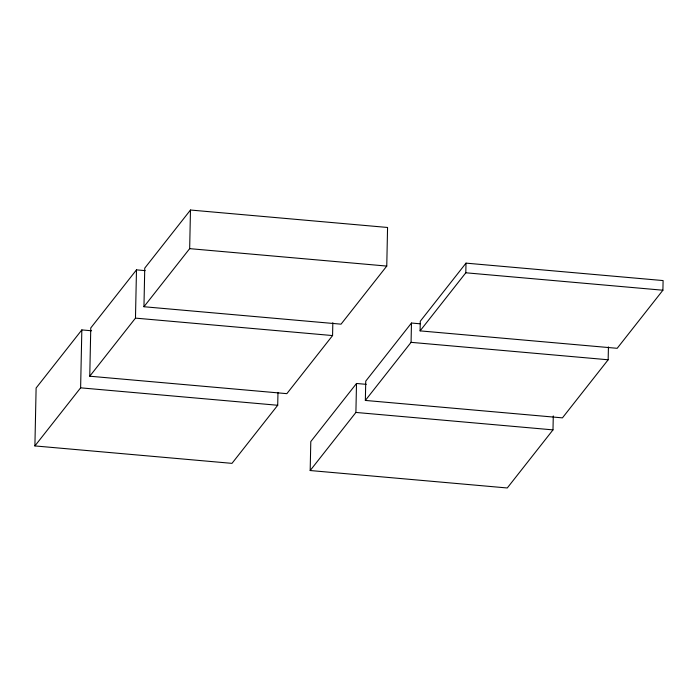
<?xml version="1.0" encoding="UTF-8"?>
<svg xmlns="http://www.w3.org/2000/svg" width="698" height="698" viewBox="0 0 698 698"><rect width="100%" height="100%" fill="white"/><g stroke="black" fill="none" stroke-linecap="round" stroke-linejoin="round"><path stroke-width="1.05" d="M277.979 392.398L277.708 405.268L231.989 463.359L34.9 445.926L36.113 388.009L81.832 329.918L91.578 330.773M34.9 445.926L80.619 387.835L81.832 329.918M332.833 322.694L332.571 335.564L286.852 393.655L89.763 376.213L90.766 327.947L136.485 269.864L145.149 270.623M89.763 376.213L135.473 318.122L136.485 269.864M143.954 306.736L144.756 268.119L190.475 210.028L387.565 227.469L386.762 266.078L341.043 324.169L143.954 306.736L189.664 248.645L190.475 210.028M553.278 415.938L552.99 429.881L507.272 487.972L310.182 470.531L310.793 441.572L356.504 383.481L366.249 384.345M310.182 470.531L355.901 412.439L356.504 383.481M608.429 346.906L608.159 359.775L562.44 417.866L365.351 400.434L365.752 381.125L411.471 323.034L420.135 323.802M365.351 400.434L411.07 342.343L411.471 323.034M420.091 330.878L420.292 321.22L466.011 263.137L663.1 280.57L662.899 290.22L617.18 348.311L420.091 330.878L465.802 272.787L466.011 263.137M465.802 272.787L662.899 290.22M189.664 248.645L386.762 266.078M411.07 342.343L608.159 359.775M135.473 318.122L332.571 335.564M80.619 387.835L277.708 405.268M355.901 412.439L552.99 429.881"/></g></svg>
